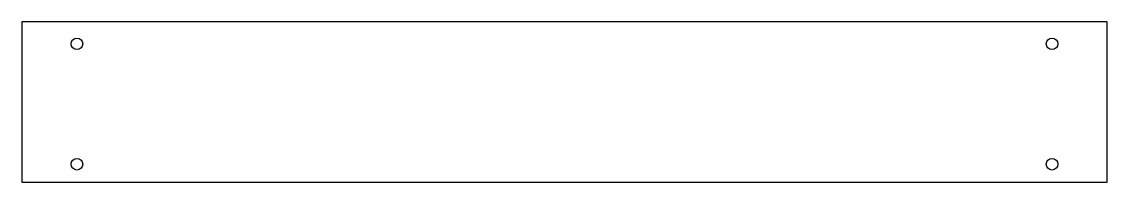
# Model space of a CAD drawing. Header units: millimetres. Extents: x -136 to 136, y -40 to 0.
import ezdxf

# ---------------------------------------------------------------- set-up
doc = ezdxf.new("R2010")
doc.units = ezdxf.units.MM
doc.layers.get('0').update_dxf_attribs({"linetype": 'CONTINUOUS'})

msp = doc.modelspace()

# ---------------------------------------------------------------- linework, layer by layer
msp.add_lwpolyline([(135.6, -40), (135.6, 0), (-135.6, 0), (-135.6, -40)], close=True)
for centre in [(-121.8, -5.5), (121.8, -5.5), (-121.8, -35.5), (121.8, -35.5)]:
    msp.add_circle(centre, 1.45)

doc.saveas('drawing.dxf')
